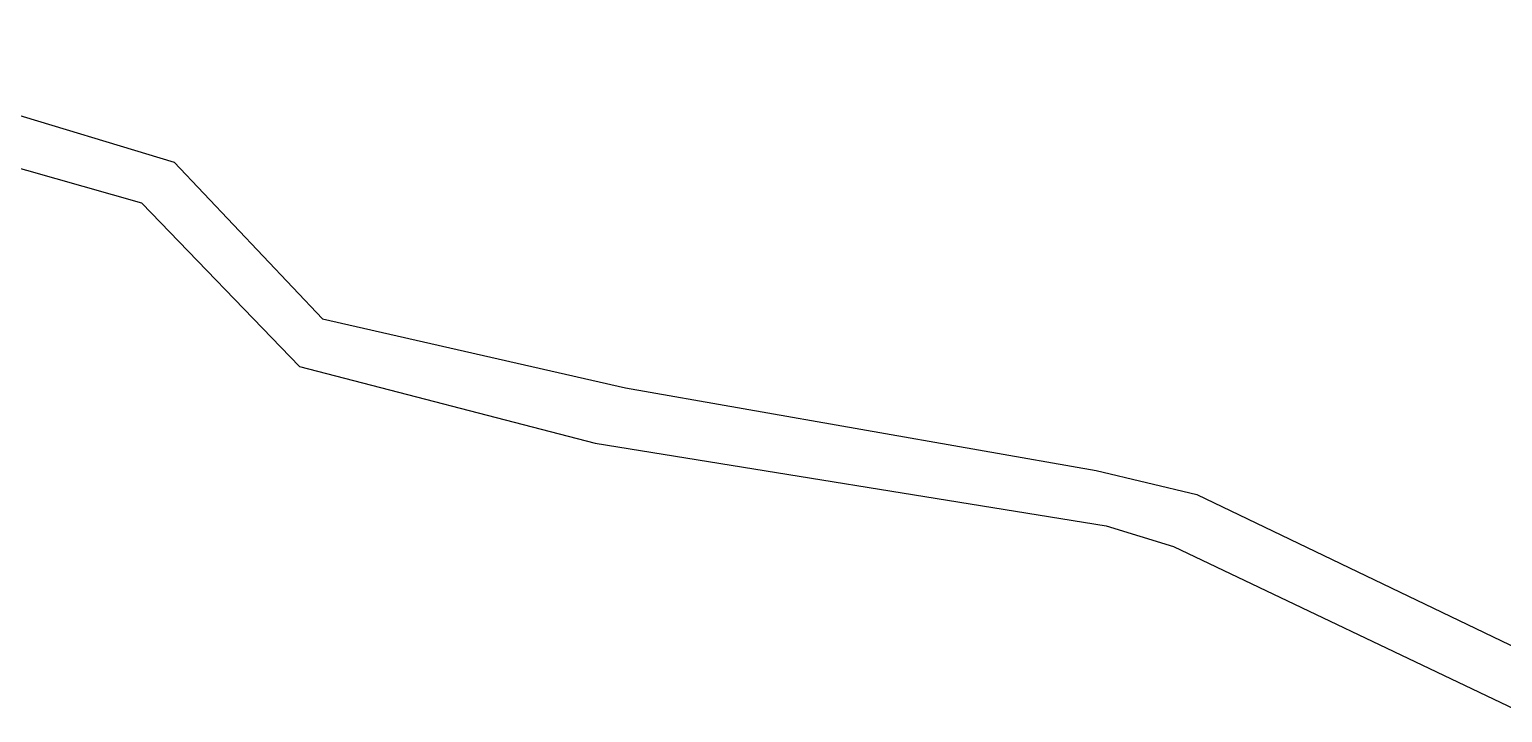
# Model space of a CAD drawing. Extents: x -820725 to -814908, y -1038210 to -1035296.
# Drawn here: x -820225.6 to -819945.1, y -1036020.5 to -1035890.4 of the extents above; entities that cross this region are included whole.
import ezdxf

# ---------------------------------------------------------------- set-up
doc = ezdxf.new("R2010")
doc.units = 0
doc.header["$MEASUREMENT"] = 0
doc.layers.add('21900', color=1, linetype='CONTINUOUS')

msp = doc.modelspace()

# ---------------------------------------------------------------- linework, layer by layer
at = {"layer": '21900', "color": 3, "linetype": 'Continuous'}
for p, q in [((-820281.76, -1035890.39), (-820198.08, -1035915.66)), ((-820204.25, -1035923.5), (-820232.81, -1035915.37)), ((-820198.08, -1035915.66), (-820169.79, -1035945.52)), ((-820204.25, -1035923.5), (-820174.2, -1035954.58)), ((-820169.79, -1035945.52), (-820112.08, -1035958.65)), ((-820174.2, -1035954.58), (-820117.87, -1035969.16)), ((-820112.08, -1035958.65), (-820022.44, -1035974.41)), ((-820117.87, -1035969.16), (-820020.58, -1035984.92)), ((-820022.44, -1035974.41), (-820003.3, -1035978.95)), ((-820003.3, -1035978.95), (-819932.28, -1036013.1)), ((-820020.58, -1035984.92), (-820007.76, -1035988.86)), ((-820007.76, -1035988.86), (-819941.38, -1036020.48))]:
    msp.add_line(p, q, dxfattribs=at)

doc.saveas('drawing.dxf')
